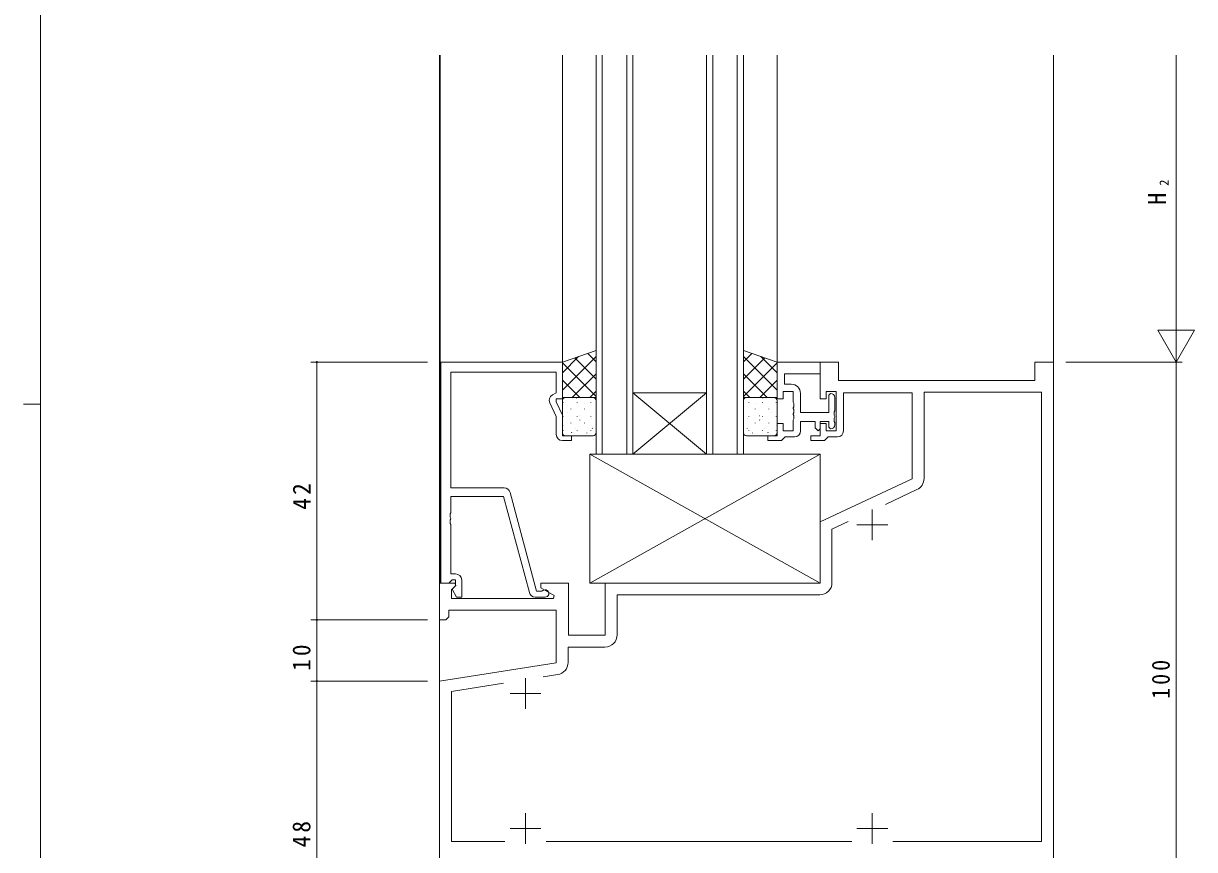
# Model space of a CAD drawing. Units: millimetres on the paper. Extents: x -420 to 373, y -297 to 267.
# Drawn here: x -420.5 to -229.7, y -70.7 to 63.9 of the extents above; entities that cross this region are included whole.
import ezdxf
from ezdxf.enums import TextEntityAlignment as Align

# ---------------------------------------------------------------- set-up
doc = ezdxf.new("R2010")
doc.units = ezdxf.units.MM
for name, color, linetype, lineweight in [('0-1_USER1', 7, 'Continuous', 9), ('0-3_YKK_11', 7, 'Continuous', 9), ('0-4_YKK_12', 2, 'Continuous', 9), ('0-5_YSS_K', 4, 'Continuous', 9), ('0-6_YKK_13', 6, 'Continuous', 9)]:
    doc.layers.add(name, color=color, linetype=linetype, lineweight=lineweight)
doc.styles.add('ＭＳ ゴシック', font='')
doc.styles.get('ＭＳ ゴシック').set_extended_font_data('MS Gothic')

msp = doc.modelspace()

# ---------------------------------------------------------------- linework, layer by layer
at = {"layer": '0-1_USER1'}
for p, q in [((-417.7, -260.6), (-417.7, 264.4)), ((-420.5, 1.9), (-417.7, 1.9))]:
    msp.add_line(p, q, dxfattribs=at)
at = {"layer": '0-3_YKK_11'}
for p, q in [((-352.5, 8.733), (-332.7, 8.733)), ((-352.5, -27.267), (-352.5, 8.733)), ((-332.7, 8.733), (-332.7, 2.733)), ((-290.7, 8.733), (-297.7, 8.733)), ((-297.7, 8.733), (-297.7, 2.733)), ((-290.7, 8.733), (-287.7, 8.733)), ((-290.7, 2.733), (-290.7, 8.733)), ((-290.7, 6.803), (-290.7, 8.733)), ((-287.7, 8.733), (-287.7, 5.733)), ((-255.7, 8.733), (-252.7, 8.733)), ((-255.7, 5.733), (-255.7, 8.733)), ((-252.7, 8.733), (-252.7, -91.267)), ((-333.7, 7.103), (-350.87, 7.103)), ((-333.7, 3.733), (-333.7, 7.103)), ((-296.5, 6.803), (-290.7, 6.803)), ((-287.7, 5.733), (-255.7, 5.733)), ((-333.7, -0.133), (-334.733, 2.082)), ((-334.327, 3.371), (-333.7, 3.733)), ((-295.1, 2.191), (-294.98, 2.008)), ((-294.98, 2.008), (-294.98, 1.458)), ((-286.9, 3.733), (-286.9, -2.467)), ((-275.7, 3.733), (-286.9, 3.733)), ((-275.7, -10.273), (-275.7, 3.733)), ((-273.77, -10.228), (-273.77, 3.803)), ((-273.77, 3.803), (-254.63, 3.803)), ((-254.63, 3.803), (-254.63, -69.337)), ((-294.98, 1.458), (-295.1, 1.275)), ((-295.1, 1.275), (-295.1, 1.191)), ((-295.1, 1.191), (-294.98, 1.008)), ((-294.98, 0.458), (-295.1, 0.275)), ((-295.1, 0.275), (-295.1, 0.191)), ((-295.1, 0.191), (-294.98, 0.008)), ((-294.98, 1.008), (-294.98, 0.458)), ((-294.98, 0.008), (-294.98, -0.542)), ((-333.7, -3.067), (-333.7, -0.133)), ((-294.98, -0.542), (-295.1, -0.725)), ((-331.2, -3.267), (-331.2, -4.067)), ((-299.2, -3.267), (-299.2, -4.067)), ((-297, -4.067), (-296.7, -3.767)), ((-296.7, -3.767), (-296.4, -3.467)), ((-296.4, -3.467), (-294.9, -3.467)), ((-292.2, -4.067), (-292.2, -3.267)), ((-289.7, -3.767), (-290, -4.067)), ((-331.2, -4.067), (-332.7, -4.067)), ((-299.2, -4.067), (-297, -4.067)), ((-290, -4.067), (-292.2, -4.067)), ((-290.7, -17.267), (-275.7, -10.273)), ((-342.269, -13.167), (-350.87, -13.167)), ((-350.87, -13.167), (-350.87, -15.809)), ((-338.073, -28.826), (-342.269, -13.167)), ((-341.203, -12.508), (-336.9, -28.567)), ((-280.077, -14.443), (-274.925, -12.041)), ((-280.077, -14.443), (-274.925, -12.041)), ((-282.2, -15.267), (-282.2, -20.267)), ((-290.7, -27.267), (-290.7, -17.267)), ((-284.7, -17.767), (-279.7, -17.767)), ((-349.1, -26.767), (-349.1, -29.567)), ((-336.2, -27.267), (-331.7, -27.267)), ((-325.7, -35.767), (-325.7, -27.267)), ((-325.7, -27.267), (-290.7, -27.267)), ((-350.77, -29.767), (-334.156, -29.767)), ((-349.1, -29.567), (-349.923, -29.567)), ((-335.5, -29.567), (-337.107, -29.567)), ((-323.77, -35.697), (-323.77, -29.197)), ((-323.77, -29.197), (-290.77, -29.197)), ((-333.7, -31.697), (-351.2, -31.697)), ((-333.7, -40.258), (-333.7, -31.697)), ((-352.7, -43.267), (-333.7, -40.258)), ((-352.7, -91.267), (-352.7, -43.267)), ((-350.77, -44.916), (-342.277, -43.57)), ((-338.7, -42.767), (-338.7, -47.767)), ((-335.822, -42.548), (-333.457, -42.173)), ((-350.77, -69.337), (-350.77, -44.916)), ((-341.2, -45.267), (-336.2, -45.267)), ((-338.7, -64.767), (-338.7, -69.767)), ((-282.2, -64.767), (-282.2, -69.767)), ((-341.2, -67.267), (-336.2, -67.267)), ((-284.7, -67.267), (-279.7, -67.267)), ((-342.05, -69.337), (-350.77, -69.337)), ((-285.55, -69.337), (-335.35, -69.337)), ((-254.63, -69.337), (-278.85, -69.337))]:
    msp.add_line(p, q, dxfattribs=at)
for points in [[(-350.87, 7.103), (-350.87, -11.767), (-342.169, -11.767)], [(-295.4, 5.133), (-296.5, 5.133), (-296.5, 6.803)], [(-297.7, 2.733), (-296.7, 2.733), (-296.7, 3.933), (-295.1, 3.933), (-295.1, 2.191)], [(-292.2, -3.267), (-290.7, -3.267), (-290.7, -1.267), (-289.7, -1.267), (-289.7, -2.467), (-288.1, -2.467), (-288.1, 3.933), (-289.7, 3.933), (-289.7, 2.733), (-290.7, 2.733)], [(-332.7, 2.733), (-333.7, 2.733), (-333.7, 2.233), (-332.7, 0.088), (-332.7, -3.267), (-331.2, -3.267)], [(-289, 3.633), (-289.3, 3.333), (-289.3, 0.533), (-293.9, 0.533), (-293.9, 3.633)], [(-288.3, -1.467), (-288.3, -1.125), (-288.42, -0.942), (-288.42, -0.392), (-288.3, -0.209), (-288.3, -0.125), (-288.42, 0.058), (-288.42, 0.608), (-288.3, 0.791), (-288.3, 2.933)], [(-295.1, -0.725), (-295.1, -2.467), (-296.7, -2.467), (-296.7, -1.267), (-297.7, -1.267), (-297.7, -3.267), (-299.2, -3.267)], [(-293.9, -2.467), (-293.9, -0.967), (-291.5, -0.967), (-291.5, -1.967), (-291, -2.467), (-290.7, -2.167), (-290.7, -0.967), (-289.3, -0.967), (-289.3, -1.867), (-289, -2.167)], [(-287.9, -3.467), (-289.4, -3.467), (-289.7, -3.767)], [(-350.87, -15.809), (-350.99, -15.992), (-350.99, -16.542), (-350.87, -16.725), (-350.87, -16.809), (-350.99, -16.992), (-350.99, -17.542), (-350.87, -17.725), (-350.87, -25.767), (-350.1, -25.767)], [(-288.77, -27.197), (-288.77, -18.497), (-286.111, -17.257)], [(-351.2, -31.697), (-351.2, -32.767), (-351.7, -33.267), (-352.7, -33.267), (-352.7, -27.267), (-350.224, -27.267), (-350.064, -27.655), (-350.77, -28.361), (-350.77, -29.767)], [(-349.923, -29.567), (-350.674, -28.267), (-350.1, -27.693), (-350.1, -26.767), (-350.67, -26.767), (-350.87, -26.967), (-351.17, -27.267), (-352.5, -27.267)], [(-336.9, -28.567), (-336.066, -28.567), (-335.877, -28.501)], [(-334.156, -29.767), (-334.035, -29.317), (-336.2, -28.067), (-336.2, -27.267)], [(-331.7, -27.267), (-331.7, -35.767), (-325.7, -35.767)], [(-331.77, -40.198), (-331.77, -37.697), (-325.77, -37.697)]]:
    msp.add_lwpolyline(points, dxfattribs=at)
for centre, radius, start, end in [((-295.4, 3.633), 1.5, 0, 89.99998), ((-333.827, 2.505), 1, 120.00002, 205.00002), ((-289, 2.933), 0.7, 0, 89.99998), ((-289, -1.467), 0.7, 270, 359.99998), ((-332.7, -3.067), 1, 180, 269.99998), ((-294.9, -2.467), 1, 270, 359.99998), ((-287.9, -2.467), 1, 270, 359.99998), ((-275.77, -10.228), 2, 295.00002, 0.00002), ((-342.169, -12.767), 1, 14.99997, 89.99997), ((-350.1, -26.767), 1, 0, 89.99998), ((-335.5, -28.967), 0.6, 270.00002, 128.94243), ((-290.77, -27.197), 2, 270, 359.99998), ((-337.107, -28.567), 1, 195, 270), ((-325.77, -35.697), 2, 270, 359.99998), ((-333.77, -40.198), 2, 278.99998, 0)]:
    msp.add_arc(centre, radius, start, end, dxfattribs=at)
at = {"layer": '0-4_YKK_12'}
for p, q in [((-352.7, -141.267), (-352.7, 58.733)), ((-352.6, -27.267), (-352.6, 58.733)), ((-327.2, -6.267), (-327.2, 58.733)), ((-326.2, 58.733), (-326.2, -6.267)), ((-322.2, -6.267), (-322.2, 58.733)), ((-321.2, 58.733), (-321.2, -6.267)), ((-309.2, -6.267), (-309.2, 58.733)), ((-308.2, 58.733), (-308.2, -6.267)), ((-304.2, -6.267), (-304.2, 58.733)), ((-303.2, 58.733), (-303.2, -6.267)), ((-297.7, 58.733), (-297.7, 8.533)), ((-252.7, -141.267), (-252.7, 58.733)), ((-309.2, -6.267), (-321.2, 3.733)), ((-321.2, -6.267), (-309.2, 3.733)), ((-321.2, 3.733), (-309.2, 3.733)), ((-320.8, -6.267), (-327.2, -6.267)), ((-320.8, -6.267), (-308.8, -6.267)), ((-303.2, -6.267), (-308.8, -6.267))]:
    msp.add_line(p, q, dxfattribs=at)
msp.add_lwpolyline([(-332.7, 8.733), (-332.7, 58.733), (-332.7, 8.533)], dxfattribs=at)
at = {"layer": '0-5_YSS_K'}
for p, q in [((-327.2, 10.602), (-332.7, 8.733)), ((-332.7, 4.15), (-327.2, 9.65)), ((-332.7, 6.979), (-330.043, 9.636)), ((-328.558, 10.141), (-327.2, 8.782)), ((-327.2, 2.948), (-327.2, 10.602)), ((-303.2, 2.948), (-303.2, 10.602)), ((-303.2, 10.602), (-297.7, 8.733)), ((-301.842, 10.141), (-303.2, 8.782)), ((-297.7, 4.15), (-303.2, 9.65)), ((-297.7, 6.979), (-300.357, 9.636)), ((-332.7, 8.733), (-332.7, 2.948)), ((-332.7, 8.626), (-327.2, 3.126)), ((-330.669, 9.423), (-327.2, 5.954)), ((-299.731, 9.423), (-303.2, 5.954)), ((-297.7, 8.626), (-303.2, 3.126)), ((-297.7, 8.733), (-297.7, 2.948)), ((-332.7, 5.797), (-329.851, 2.948)), ((-331.074, 2.948), (-327.2, 6.822)), ((-299.326, 2.948), (-303.2, 6.822)), ((-297.7, 5.797), (-300.549, 2.948)), ((-328.246, 2.948), (-327.2, 3.994)), ((-302.154, 2.948), (-303.2, 3.994)), ((-332.7, 2.969), (-332.679, 2.948)), ((-332.7, 2.948), (-327.2, 2.948)), ((-332.7, 2.448), (-332.7, -2.767)), ((-332.544, 2.187), (-332.544, 2.15)), ((-328.1, 2.948), (-332.2, 2.948)), ((-330.976, 2.796), (-330.978, 2.789)), ((-330.386, 2.91), (-330.427, 2.847)), ((-330.302, 2.187), (-330.302, 2.15)), ((-329.104, 2.064), (-329.107, 2.057)), ((-328.059, 2.187), (-328.059, 2.15)), ((-327.2, -2.767), (-327.2, 2.448)), ((-297.7, 2.948), (-303.2, 2.948)), ((-303.2, -2.767), (-303.2, 2.448)), ((-302.341, 2.187), (-302.341, 2.15)), ((-302.3, 2.948), (-298.2, 2.948)), ((-301.296, 2.064), (-301.293, 2.057)), ((-300.098, 2.187), (-300.098, 2.15)), ((-300.014, 2.91), (-299.973, 2.847)), ((-299.424, 2.796), (-299.422, 2.789)), ((-297.856, 2.187), (-297.856, 2.15)), ((-297.7, 2.969), (-297.721, 2.948)), ((-297.7, 2.448), (-297.7, -2.767)), ((-331.804, 0.456), (-331.807, 0.449)), ((-331.333, 1.118), (-331.333, 1.081)), ((-329.091, 1.118), (-329.091, 1.081)), ((-301.309, 1.118), (-301.309, 1.081)), ((-299.067, 1.118), (-299.067, 1.081)), ((-298.596, 0.456), (-298.593, 0.449)), ((-332.545, -1.637), (-332.548, -1.644)), ((-332.544, -0.093), (-332.544, -0.13)), ((-331.333, -1.162), (-331.333, -1.199)), ((-330.302, -0.093), (-330.302, -0.13)), ((-329.831, -0.692), (-329.873, -0.755)), ((-329.845, -0.029), (-329.848, -0.036)), ((-329.091, -1.162), (-329.091, -1.199)), ((-328.059, -0.093), (-328.059, -0.13)), ((-327.874, -0.478), (-327.876, -0.485)), ((-302.526, -0.478), (-302.524, -0.485)), ((-302.341, -0.093), (-302.341, -0.13)), ((-301.309, -1.162), (-301.309, -1.199)), ((-300.569, -0.692), (-300.527, -0.755)), ((-300.555, -0.029), (-300.552, -0.036)), ((-300.098, -0.093), (-300.098, -0.13)), ((-299.067, -1.162), (-299.067, -1.199)), ((-297.856, -0.093), (-297.856, -0.13)), ((-297.855, -1.637), (-297.852, -1.644)), ((-332.544, -2.373), (-332.544, -2.41)), ((-332.2, -3.267), (-327.7, -3.267)), ((-331.166, -2.709), (-331.208, -2.772)), ((-330.574, -2.086), (-330.576, -2.093)), ((-330.302, -2.373), (-330.302, -2.41)), ((-328.702, -2.818), (-328.705, -2.825)), ((-328.059, -2.373), (-328.059, -2.41)), ((-327.789, -2.046), (-327.83, -2.108)), ((-298.2, -3.267), (-302.7, -3.267)), ((-302.611, -2.046), (-302.57, -2.108)), ((-302.341, -2.373), (-302.341, -2.41)), ((-301.698, -2.818), (-301.695, -2.825)), ((-300.098, -2.373), (-300.098, -2.41)), ((-299.826, -2.086), (-299.824, -2.093)), ((-299.234, -2.709), (-299.192, -2.772)), ((-297.856, -2.373), (-297.856, -2.41)), ((-290.7, -6.267), (-328.2, -6.267)), ((-290.7, -6.267), (-328.2, -27.267)), ((-328.2, -6.267), (-328.2, -27.267)), ((-328.2, -27.267), (-290.7, -27.267))]:
    msp.add_line(p, q, dxfattribs=at)
msp.add_lwpolyline([(-328.2, -6.267), (-290.7, -27.267), (-290.7, -6.267)], dxfattribs=at)
for centre, start, end in [((-332.2, 2.448), 90, 180), ((-327.7, 2.448), 0, 90), ((-302.7, 2.448), 90, 180), ((-298.2, 2.448), 0, 90), ((-332.2, -2.767), 180, 270), ((-327.7, -2.767), 270, 0), ((-302.7, -2.767), 180, 270), ((-298.2, -2.767), 270, 0)]:
    msp.add_arc(centre, 0.5, start, end, dxfattribs=at)
at = {"layer": '0-6_YKK_13'}
for p, q in [((-232.7, 14.733), (-232.7, 58.733)), ((-232.7, 8.733), (-232.7, 19.125)), ((-232.7, 8.733), (-235.7, 13.929)), ((-354.65, 8.733), (-373.7, 8.733)), ((-372.7, 8.733), (-372.7, -33.267)), ((-250.7, 8.733), (-231.7, 8.733)), ((-250.7, 8.733), (-231.7, 8.733)), ((-232.7, 8.733), (-232.7, -91.267)), ((-354.65, -33.267), (-373.7, -33.267)), ((-354.65, -33.267), (-373.7, -33.267)), ((-372.7, -33.267), (-372.7, -43.267)), ((-354.65, -43.267), (-373.7, -43.267)), ((-354.65, -43.267), (-373.7, -43.267)), ((-372.7, -43.267), (-372.7, -91.267))]:
    msp.add_line(p, q, dxfattribs=at)
msp.add_lwpolyline([(-232.7, 8.733), (-229.7, 13.929), (-235.7, 13.929)], dxfattribs=at)
for centre, start, end in [((-372.7, 8.733), 90, 270), ((-372.7, 8.733), 270, 90), ((-372.7, -33.267), 90, 270), ((-372.7, -33.267), 90, 270), ((-372.7, -33.267), 270, 90), ((-372.7, -33.267), 270, 90), ((-372.7, -43.267), 90, 270), ((-372.7, -43.267), 90, 270), ((-372.7, -43.267), 270, 90), ((-372.7, -43.267), 270, 90)]:
    msp.add_arc(centre, 0.106, start, end, dxfattribs=at)

# ---------------------------------------------------------------- texts
at = {"layer": '0-6_YKK_13', "color": 4, "style": 'ＭＳ ゴシック'}
msp.add_text('2', height=1.466, rotation=90, dxfattribs=at).set_placement((-233.5, 37.452), align=Align.BOTTOM_LEFT)
at = {"layer": '0-6_YKK_13', "color": 7, "style": 'ＭＳ ゴシック'}
msp.add_text('H', height=2.933, rotation=90, dxfattribs=at).set_placement((-233.5, 34.333), align=Align.BOTTOM_LEFT)
at = {"layer": '0-6_YKK_13', "color": 7, "char_height": 2.933, "attachment_point": 7, "rotation": 90, "style": 'ＭＳ ゴシック'}
for s, insert in [('\\T1.27;\\W0.95;42', (-373.7, -15.313)), ('\\T1.27;\\W0.95;10', (-373.7, -41.569)), ('\\T1.27;\\W0.9;100', (-233.7, -46.128)), ('\\T1.27;\\W0.95;48', (-373.7, -70.325))]:
    msp.add_mtext(s, dxfattribs=dict(at, insert=insert))

doc.saveas('drawing.dxf')
